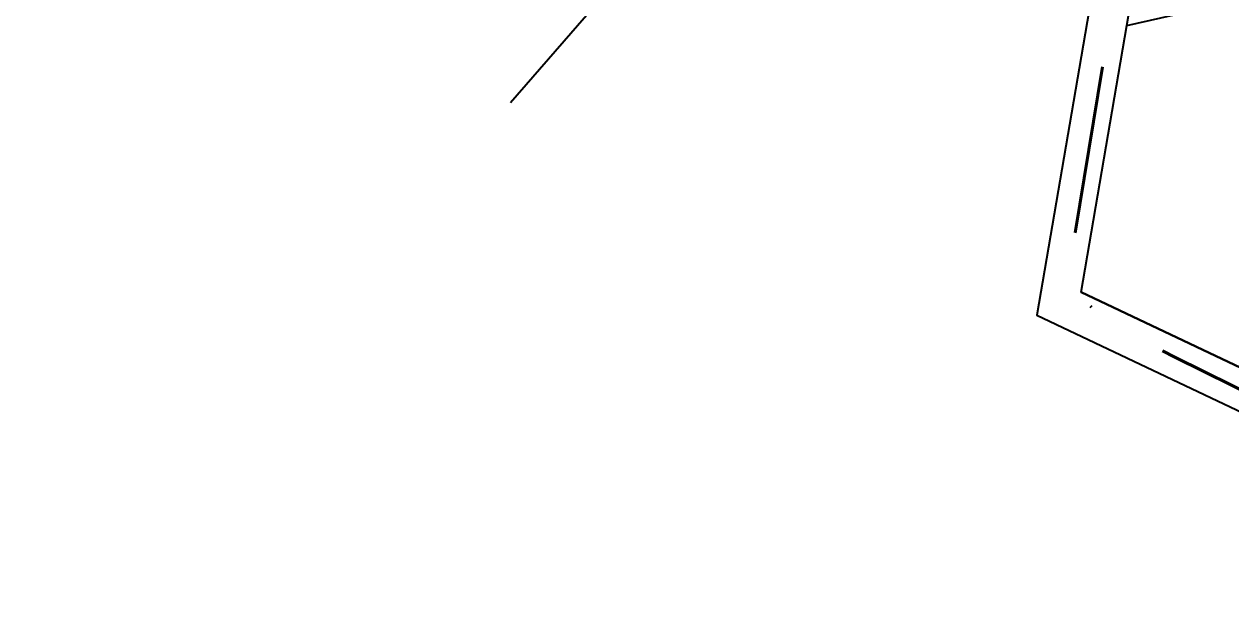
# Model space of a CAD drawing. Extents: x -125270 to -123996, y 6484594 to 6485518.
# Drawn here: x -125227.9 to -125136.8, y 6484957.7 to 6485000.8 of the extents above; entities that cross this region are included whole.
import ezdxf

# ---------------------------------------------------------------- set-up
doc = ezdxf.new("R2010")
doc.units = 0
doc.header["$LTSCALE"] = 5
doc.header["$PDSIZE"] = 0.5
doc.linetypes.add('DASHDOT', pattern=[25.4, 12.7, -6.35, 0, -6.35])
doc.layers.get('Defpoints').update_dxf_attribs({"color": 9})
doc.layers.add('AS-RECON EXISTING', color=151, linetype='DASHDOT', lineweight=40)
doc.layers.add('F-RW-T', color=190, linetype='Continuous', lineweight=9)
doc.layers.add('F-RW', color=190, linetype='Continuous')
doc.layers.add('L-TITLEDB', color=4, linetype='Continuous')
doc.styles.add('1.8', font='ARIALN.TTF', dxfattribs={"height": 1.8})
doc.dimstyles.new('Compass 1 000', dxfattribs={"dimtxt": 1.8, "dimasz": 2, "dimexe": 0.2, "dimexo": 0.0625, "dimgap": 0.5, "dimtad": 0, "dimtih": 1, "dimtoh": 1, "dimzin": 0, "dimdsep": 46, "dimtxsty": '1.8', "dimcen": 0.1, "dimse1": 1, "dimse2": 1, "dimclrd": 256, "dimclrt": 256, "dimaunit": 1, "dimadec": 4, "dimazin": 0, "dimtfac": 0.06, "dimtofl": 0, "dimtmove": 0, "dimatfit": 0, "dimfxl": 0.2, "dimtolj": 1, "dimtzin": 0, "dimlwd": -1, "dimarcsym": 0})

# ---------------------------------------------------------------- blocks, each defined once
blk = doc.blocks.new('*D529')
at = {"layer": 'Defpoints', "color": 0, "linetype": 'Continuous', "transparency": 16777216}
for p in [(-125200.152, 6485012.224), (-125205.635, 6485008.736), (-125201.679, 6485007.466)]:
    blk.add_point(p, dxfattribs=at)
at = {"layer": 'F-RW-T', "transparency": 16777216}
for p, q in [((-125203.496, 6485015.398), (-125202.885, 6485017.302)), ((-125206.246, 6485006.832), (-125206.857, 6485004.927)), ((-125206.857, 6485004.927), (-125208.857, 6485004.927))]:
    blk.add_line(p, q, dxfattribs=at)
at = {"layer": 'F-RW-T', "linetype": 'Continuous', "transparency": 16777216}
for points in [[(-125203.813, 6485015.5), (-125203.179, 6485015.296), (-125204.107, 6485013.493)], [(-125206.563, 6485006.934), (-125205.929, 6485006.73), (-125205.635, 6485008.736)]]:
    blk.add_solid(points, dxfattribs=at)
at = {"layer": 'F-RW-T', "linetype": 'Continuous', "transparency": 16777216, "insert": (-125218.659, 6485004.927), "char_height": 1.8, "attachment_point": 5, "style": '1.8'}
blk.add_mtext('\\A1;{\\H1.1111x;5.00 UTILITY R/W\\PPLAN 982 3409}', dxfattribs=at)

msp = doc.modelspace()

# ---------------------------------------------------------------- linework, layer by layer
at = {"layer": 'AS-RECON EXISTING', "ltscale": 0.2, "flags": 128}
msp.add_lwpolyline([(-125124.101, 6485199.859), (-125124.215, 6485194.318), (-125124.488, 6485189.189), (-125124.551, 6485185.537), (-125125.005, 6485175.687), (-125125.123, 6485171.982), (-125125.604, 6485164.756), (-125125.727, 6485158.513), (-125126.126, 6485150.754), (-125126.337, 6485147.186), (-125126.475, 6485141.575), (-125126.608, 6485138.767), (-125126.556, 6485134.412), (-125126.822, 6485131.912), (-125127.176, 6485122.192), (-125127.236, 6485118.886), (-125127.649, 6485113.267), (-125127.697, 6485108.474), (-125127.919, 6485105.281), (-125128.6, 6485098.586), (-125129.243, 6485095.138), (-125130.1, 6485090.673), (-125130.653, 6485087.618), (-125131.893, 6485081.216), (-125132.555, 6485076.454), (-125133.039, 6485074.262), (-125133.906, 6485068.779), (-125134.91, 6485062.912), (-125136.501, 6485054.549), (-125137.349, 6485049.001), (-125138.401, 6485042.899), (-125139.395, 6485037.084), (-125140.06, 6485032.825), (-125141.784, 6485025.027), (-125142.208, 6485021.363), (-125142.886, 6485016.952), (-125144.545, 6485007.518), (-125146.135, 6484999.768), (-125149.204, 6484981.306), (-125146.105, 6484978.231), (-125141.041, 6484975.688), (-125133.039, 6484971.724), (-125126.188, 6484968.488), (-125120.096, 6484965.704), (-125114.733, 6484963.463), (-125112.062, 6484962.85), (-125109.049, 6484962.236), (-125106.32, 6484961.539), (-125104.614, 6484961.288)], dxfattribs=at)
at = {"layer": 'F-RW', "ltscale": 0.2, "flags": 128}
msp.add_lwpolyline([(-125125.535, 6485198.019), (-125129.741, 6485105.497), (-125151.458, 6484978.845), (-125123.698, 6484965.696), (-125113.68, 6484964.269)], dxfattribs=at)
at = {"layer": 'L-TITLEDB', "ltscale": 0.2, "flags": 128}
for points in [[(-125067.672, 6484957.725), (-125081.97, 6484959.759), (-125103.738, 6484962.855), (-125113.68, 6484964.269), (-125122.861, 6484968.617), (-125130.755, 6484972.356), (-125148.119, 6484980.579), (-125144.663, 6485000.734), (-125140.441, 6485025.356), (-125137.739, 6485041.116), (-125135.29, 6485055.401), (-125132.84, 6485069.687), (-125130.391, 6485083.972), (-125127.941, 6485098.257), (-125126.755, 6485105.174)], [(-125148.119, 6484980.579), (-125144.663, 6485000.734), (-125140.441, 6485025.356)], [(-125191.191, 6484994.919), (-125184.968, 6485002.101), (-125181.411, 6485006.207), (-125172.263, 6485016.766)], [(-125144.663, 6485000.734), (-125102.914, 6485010.183)], [(-125191.191, 6484994.919), (-125184.968, 6485002.101)], [(-125148.119, 6484980.579), (-125130.755, 6484972.356), (-125122.861, 6484968.617), (-125113.68, 6484964.269)]]:
    msp.add_lwpolyline(points, dxfattribs=at)

# ---------------------------------------------------------------- dimensions: what is measured, and where the dimension line sits
at = {"layer": 'F-RW-T', "linetype": 'Continuous'}
dim = msp.add_aligned_dim(p1=(-125200.152, 6485012.224), p2=(-125201.679, 6485007.466), distance=-4.154, text='{\\H1.1111x;5.00 UTILITY R/W\\PPLAN 982 3409}', dimstyle='Compass 1 000', dxfattribs=at)
dim.commit()
dim.dimension.update_dxf_attribs({"geometry": '*D529', "text_midpoint": (-125218.659, 6485004.927)})

doc.saveas('drawing.dxf')
